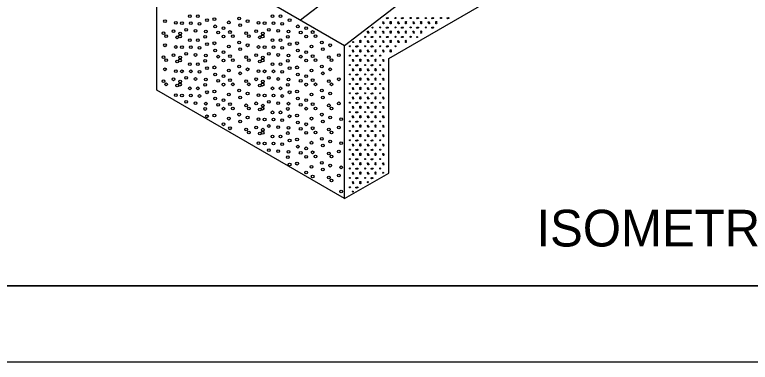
# Model space of a CAD drawing. Extents: x 1000 to 1036.3, y 1000 to 1022.
# Drawn here: x 1013.845 to 1018.651, y 1000 to 1002.273 of the extents above; entities that cross this region are included whole.
import ezdxf

# ---------------------------------------------------------------- set-up
doc = ezdxf.new("R2010")
doc.units = 0
for name, color, linetype in [('Level 1', 7, 'Continuous'), ('Level 10', 7, 'Continuous'), ('Level 11', 7, 'Continuous')]:
    doc.layers.add(name, color=color, linetype=linetype)

msp = doc.modelspace()

# ---------------------------------------------------------------- linework, layer by layer
at = {"layer": 'Level 1'}
for p, q in [((1020.1134, 1005.2367), (1015.9998, 1002.07)), ((1016.2884, 1001.9867), (1019.607, 1003.9027)), ((1017.0279, 1003.2504), (1015.711, 1002.2367)), ((1014.7728, 1001.7783), (1014.7728, 1002.7783)), ((1015.9998, 1002.07), (1014.7728, 1002.7783)), ((1015.9998, 1001.07), (1015.9998, 1002.07)), ((1016.2884, 1001.2367), (1016.2884, 1001.9867)), ((1015.9998, 1001.07), (1014.7728, 1001.7783)), ((1015.9998, 1001.07), (1016.2884, 1001.2367))]:
    msp.add_line(p, q, dxfattribs=at)
for centre, radius in [((1014.9896, 1002.2633), 0.00903), ((1015.0416, 1002.2633), 0.00903), ((1015.5296, 1002.2633), 0.00903), ((1015.5816, 1002.2633), 0.00903), ((1014.8266, 1002.2299), 0.00903), ((1014.8971, 1002.2188), 0.00903), ((1014.9376, 1002.2169), 0.00903), ((1014.9951, 1002.2169), 0.00903), ((1015.0527, 1002.2132), 0.00903), ((1015.101, 1002.2373), 0.00903), ((1015.1493, 1002.2429), 0.00903), ((1015.244, 1002.2225), 0.00903), ((1015.3109, 1002.2485), 0.00903), ((1015.3183, 1002.2039), 0.00903), ((1015.3666, 1002.2299), 0.00903), ((1015.4371, 1002.2188), 0.00903), ((1015.4776, 1002.2169), 0.00903), ((1015.5351, 1002.2169), 0.00903), ((1015.5927, 1002.2132), 0.00903), ((1015.641, 1002.2373), 0.00903), ((1016.2518, 1002.2233), 0.00339), ((1016.2543, 1002.2164), 0.00339), ((1016.2753, 1002.2493), 0.00339), ((1016.282, 1002.2502), 0.00339), ((1016.3013, 1002.225), 0.00339), ((1016.3013, 1002.2164), 0.00339), ((1016.3324, 1002.251), 0.00339), ((1016.3509, 1002.2233), 0.00339), ((1016.3534, 1002.2164), 0.00339), ((1016.3744, 1002.2493), 0.00339), ((1016.3812, 1002.2502), 0.00339), ((1016.4005, 1002.225), 0.00339), ((1016.4005, 1002.2164), 0.00339), ((1016.4316, 1002.251), 0.00339), ((1016.4501, 1002.2233), 0.00339), ((1016.4526, 1002.2164), 0.00339), ((1016.4736, 1002.2493), 0.00339), ((1016.4803, 1002.2502), 0.00339), ((1016.4997, 1002.225), 0.00339), ((1016.4997, 1002.2164), 0.00339), ((1016.5308, 1002.251), 0.00339), ((1016.5493, 1002.2233), 0.00339), ((1016.5518, 1002.2164), 0.00339), ((1016.5728, 1002.2493), 0.00339), ((1016.5795, 1002.2502), 0.00339), ((1016.5988, 1002.225), 0.00339), ((1016.5988, 1002.2164), 0.00339), ((1016.6299, 1002.251), 0.00339), ((1016.6719, 1002.2493), 0.00339), ((1016.6787, 1002.2502), 0.00339), ((1014.8823, 1002.1649), 0.00903), ((1014.9654, 1002.1742), 0.00903), ((1015.0267, 1002.1668), 0.00903), ((1015.0936, 1002.163), 0.00903), ((1015.1548, 1002.1964), 0.00903), ((1015.2087, 1002.1853), 0.00903), ((1015.2514, 1002.1593), 0.00903), ((1015.4223, 1002.1649), 0.00903), ((1015.5054, 1002.1742), 0.00903), ((1015.5667, 1002.1668), 0.00903), ((1015.6336, 1002.163), 0.00903), ((1015.6948, 1002.1964), 0.00903), ((1015.7487, 1002.1853), 0.00903), ((1015.7914, 1002.1593), 0.00903), ((1016.1526, 1002.1618), 0.00339), ((1016.1828, 1002.1887), 0.00339), ((1016.2022, 1002.1635), 0.00339), ((1016.2333, 1002.1895), 0.00339), ((1016.2518, 1002.1618), 0.00339), ((1016.2753, 1002.1878), 0.00339), ((1016.282, 1002.1887), 0.00339), ((1016.3013, 1002.1635), 0.00339), ((1016.3324, 1002.1895), 0.00339), ((1016.3509, 1002.1618), 0.00339), ((1016.3744, 1002.1878), 0.00339), ((1016.3812, 1002.1887), 0.00339), ((1016.4005, 1002.1635), 0.00339), ((1016.4316, 1002.1895), 0.00339), ((1016.4501, 1002.1618), 0.00339), ((1016.4736, 1002.1878), 0.00339), ((1016.4803, 1002.1887), 0.00339), ((1016.4997, 1002.1635), 0.00339), ((1016.5308, 1002.1895), 0.00339), ((1016.5728, 1002.1878), 0.00339), ((1016.5795, 1002.1887), 0.00339), ((1014.8173, 1002.1519), 0.00903), ((1014.834, 1002.132), 0.00903), ((1014.9065, 1002.1246), 0.00903), ((1014.9246, 1002.1302), 0.00903), ((1014.9264, 1002.15), 0.00903), ((1015.0898, 1002.1283), 0.00903), ((1015.1734, 1002.1556), 0.00903), ((1015.2087, 1002.1302), 0.00903), ((1015.27, 1002.132), 0.00903), ((1015.3573, 1002.1519), 0.00903), ((1015.374, 1002.132), 0.00903), ((1015.4465, 1002.1246), 0.00903), ((1015.4646, 1002.1302), 0.00903), ((1015.4664, 1002.15), 0.00903), ((1015.6298, 1002.1283), 0.00903), ((1015.7134, 1002.1556), 0.00903), ((1015.7487, 1002.1302), 0.00903), ((1015.81, 1002.132), 0.00903), ((1016.1341, 1002.128), 0.00339), ((1016.1551, 1002.1549), 0.00339), ((1016.1761, 1002.1263), 0.00339), ((1016.1828, 1002.1272), 0.00339), ((1016.2022, 1002.1549), 0.00339), ((1016.2333, 1002.128), 0.00339), ((1016.2543, 1002.1549), 0.00339), ((1016.2753, 1002.1263), 0.00339), ((1016.282, 1002.1272), 0.00339), ((1016.3013, 1002.1549), 0.00339), ((1016.3324, 1002.128), 0.00339), ((1016.3534, 1002.1549), 0.00339), ((1016.3744, 1002.1263), 0.00339), ((1016.3812, 1002.1272), 0.00339), ((1016.4005, 1002.1549), 0.00339), ((1016.4316, 1002.128), 0.00339), ((1016.4526, 1002.1549), 0.00339), ((1016.4736, 1002.1263), 0.00339), ((1016.4997, 1002.1549), 0.00339), ((1014.8266, 1002.0726), 0.00903), ((1014.8971, 1002.0614), 0.00903), ((1014.9896, 1002.106), 0.00903), ((1015.0416, 1002.106), 0.00903), ((1015.101, 1002.08), 0.00903), ((1015.1493, 1002.0856), 0.00903), ((1015.244, 1002.0652), 0.00903), ((1015.3109, 1002.0912), 0.00903), ((1015.3666, 1002.0726), 0.00903), ((1015.4371, 1002.0614), 0.00903), ((1015.5296, 1002.106), 0.00903), ((1015.5816, 1002.106), 0.00903), ((1015.641, 1002.08), 0.00903), ((1015.6893, 1002.0856), 0.00903), ((1015.784, 1002.0652), 0.00903), ((1015.8509, 1002.0912), 0.00903), ((1015.9066, 1002.0726), 0.00903), ((1016.0349, 1002.0665), 0.00339), ((1016.0559, 1002.0934), 0.00339), ((1016.0837, 1002.0657), 0.00339), ((1016.103, 1002.102), 0.00339), ((1016.103, 1002.0934), 0.00339), ((1016.1341, 1002.0665), 0.00339), ((1016.1526, 1002.1003), 0.00339), ((1016.1551, 1002.0934), 0.00339), ((1016.1828, 1002.0657), 0.00339), ((1016.2022, 1002.102), 0.00339), ((1016.2022, 1002.0934), 0.00339), ((1016.2333, 1002.0665), 0.00339), ((1016.2518, 1002.1003), 0.00339), ((1016.2543, 1002.0934), 0.00339), ((1016.282, 1002.0657), 0.00339), ((1016.3013, 1002.102), 0.00339), ((1016.3013, 1002.0934), 0.00339), ((1016.3324, 1002.0665), 0.00339), ((1016.3509, 1002.1003), 0.00339), ((1016.3534, 1002.0934), 0.00339), ((1016.4005, 1002.102), 0.00339), ((1016.4005, 1002.0934), 0.00339), ((1014.9376, 1002.0596), 0.00903), ((1014.9654, 1002.0168), 0.00903), ((1014.9951, 1002.0596), 0.00903), ((1015.0527, 1002.0558), 0.00903), ((1015.1548, 1002.0391), 0.00903), ((1015.2087, 1002.028), 0.00903), ((1015.3183, 1002.0466), 0.00903), ((1015.4776, 1002.0596), 0.00903), ((1015.5054, 1002.0168), 0.00903), ((1015.5351, 1002.0596), 0.00903), ((1015.5927, 1002.0558), 0.00903), ((1015.6948, 1002.0391), 0.00903), ((1015.7487, 1002.028), 0.00903), ((1015.8583, 1002.0466), 0.00903), ((1016.0534, 1002.0388), 0.00339), ((1016.0559, 1002.0319), 0.00339), ((1016.0769, 1002.0648), 0.00339), ((1016.103, 1002.0405), 0.00339), ((1016.103, 1002.0319), 0.00339), ((1016.1526, 1002.0388), 0.00339), ((1016.1551, 1002.0319), 0.00339), ((1016.1761, 1002.0648), 0.00339), ((1016.2022, 1002.0405), 0.00339), ((1016.2022, 1002.0319), 0.00339), ((1016.2518, 1002.0388), 0.00339), ((1016.2543, 1002.0319), 0.00339), ((1016.2753, 1002.0648), 0.00339), ((1016.3013, 1002.0405), 0.00339), ((1016.3013, 1002.0319), 0.00339), ((1014.8173, 1001.9946), 0.00903), ((1014.834, 1001.9747), 0.00903), ((1014.8823, 1002.0076), 0.00903), ((1014.9065, 1001.9673), 0.00903), ((1014.9246, 1001.9728), 0.00903), ((1014.9264, 1001.9927), 0.00903), ((1015.0267, 1002.0094), 0.00903), ((1015.0898, 1001.9709), 0.00903), ((1015.0936, 1002.0057), 0.00903), ((1015.1734, 1001.9983), 0.00903), ((1015.2087, 1001.9728), 0.00903), ((1015.2514, 1002.002), 0.00903), ((1015.27, 1001.9747), 0.00903), ((1015.3573, 1001.9946), 0.00903), ((1015.374, 1001.9747), 0.00903), ((1015.4223, 1002.0076), 0.00903), ((1015.4465, 1001.9673), 0.00903), ((1015.4646, 1001.9728), 0.00903), ((1015.4664, 1001.9927), 0.00903), ((1015.5667, 1002.0094), 0.00903), ((1015.6298, 1001.9709), 0.00903), ((1015.6336, 1002.0057), 0.00903), ((1015.7134, 1001.9983), 0.00903), ((1015.7487, 1001.9728), 0.00903), ((1015.7914, 1002.002), 0.00903), ((1015.81, 1001.9747), 0.00903), ((1015.8973, 1001.9946), 0.00903), ((1015.914, 1001.9747), 0.00903), ((1015.9623, 1002.0076), 0.00903), ((1016.0349, 1002.005), 0.00339), ((1016.0534, 1001.9773), 0.00339), ((1016.0559, 1001.9704), 0.00339), ((1016.0769, 1002.0033), 0.00339), ((1016.0837, 1002.0042), 0.00339), ((1016.103, 1001.979), 0.00339), ((1016.103, 1001.9704), 0.00339), ((1016.1341, 1002.005), 0.00339), ((1016.1526, 1001.9773), 0.00339), ((1016.1551, 1001.9704), 0.00339), ((1016.1761, 1002.0033), 0.00339), ((1016.1828, 1002.0042), 0.00339), ((1016.2022, 1001.979), 0.00339), ((1016.2022, 1001.9704), 0.00339), ((1016.2333, 1002.005), 0.00339), ((1016.2518, 1001.9773), 0.00339), ((1016.2543, 1001.9704), 0.00339), ((1014.9896, 1001.9487), 0.00903), ((1015.0416, 1001.9487), 0.00903), ((1015.101, 1001.9227), 0.00903), ((1015.1493, 1001.9283), 0.00903), ((1015.3109, 1001.9338), 0.00903), ((1015.5296, 1001.9487), 0.00903), ((1015.5816, 1001.9487), 0.00903), ((1015.641, 1001.9227), 0.00903), ((1015.6893, 1001.9283), 0.00903), ((1015.8509, 1001.9338), 0.00903), ((1016.0349, 1001.9435), 0.00339), ((1016.0769, 1001.9418), 0.00339), ((1016.0837, 1001.9427), 0.00339), ((1016.1341, 1001.9435), 0.00339), ((1016.1761, 1001.9418), 0.00339), ((1016.1828, 1001.9427), 0.00339), ((1016.2333, 1001.9435), 0.00339), ((1014.8266, 1001.9153), 0.00903), ((1014.8971, 1001.9041), 0.00903), ((1014.9376, 1001.9023), 0.00903), ((1014.9951, 1001.9023), 0.00903), ((1015.0527, 1001.8985), 0.00903), ((1015.1548, 1001.8818), 0.00903), ((1015.2087, 1001.8707), 0.00903), ((1015.244, 1001.9078), 0.00903), ((1015.3183, 1001.8893), 0.00903), ((1015.3666, 1001.9153), 0.00903), ((1015.4371, 1001.9041), 0.00903), ((1015.4776, 1001.9023), 0.00903), ((1015.5351, 1001.9023), 0.00903), ((1015.5927, 1001.8985), 0.00903), ((1015.6948, 1001.8818), 0.00903), ((1015.7487, 1001.8707), 0.00903), ((1015.784, 1001.9078), 0.00903), ((1015.8583, 1001.8893), 0.00903), ((1015.9066, 1001.9153), 0.00903), ((1016.0349, 1001.882), 0.00339), ((1016.0534, 1001.9158), 0.00339), ((1016.0559, 1001.9089), 0.00339), ((1016.0769, 1001.8803), 0.00339), ((1016.0837, 1001.8812), 0.00339), ((1016.103, 1001.9175), 0.00339), ((1016.103, 1001.9089), 0.00339), ((1016.1341, 1001.882), 0.00339), ((1016.1526, 1001.9158), 0.00339), ((1016.1551, 1001.9089), 0.00339), ((1016.1761, 1001.8803), 0.00339), ((1016.1828, 1001.8812), 0.00339), ((1016.2022, 1001.9175), 0.00339), ((1016.2022, 1001.9089), 0.00339), ((1016.2333, 1001.882), 0.00339), ((1016.2518, 1001.9158), 0.00339), ((1016.2543, 1001.9089), 0.00339), ((1014.8173, 1001.8373), 0.00903), ((1014.8823, 1001.8503), 0.00903), ((1014.9264, 1001.8353), 0.00903), ((1014.9654, 1001.8595), 0.00903), ((1015.0267, 1001.8521), 0.00903), ((1015.0936, 1001.8483), 0.00903), ((1015.1734, 1001.8409), 0.00903), ((1015.2514, 1001.8447), 0.00903), ((1015.3573, 1001.8373), 0.00903), ((1015.4223, 1001.8503), 0.00903), ((1015.4664, 1001.8353), 0.00903), ((1015.5054, 1001.8595), 0.00903), ((1015.5667, 1001.8521), 0.00903), ((1015.6336, 1001.8483), 0.00903), ((1015.7134, 1001.8409), 0.00903), ((1015.7914, 1001.8447), 0.00903), ((1015.8973, 1001.8373), 0.00903), ((1015.9623, 1001.8503), 0.00903), ((1016.0534, 1001.8543), 0.00339), ((1016.0559, 1001.8474), 0.00339), ((1016.103, 1001.856), 0.00339), ((1016.103, 1001.8474), 0.00339), ((1016.1526, 1001.8543), 0.00339), ((1016.1551, 1001.8474), 0.00339), ((1016.2022, 1001.856), 0.00339), ((1016.2022, 1001.8474), 0.00339), ((1016.2518, 1001.8543), 0.00339), ((1016.2543, 1001.8474), 0.00339), ((1014.834, 1001.8173), 0.00903), ((1014.9065, 1001.8099), 0.00903), ((1014.9246, 1001.8155), 0.00903), ((1014.9896, 1001.7913), 0.00903), ((1015.0416, 1001.7913), 0.00903), ((1015.0898, 1001.8136), 0.00903), ((1015.2087, 1001.8155), 0.00903), ((1015.27, 1001.8173), 0.00903), ((1015.3109, 1001.7765), 0.00903), ((1015.374, 1001.8173), 0.00903), ((1015.4465, 1001.8099), 0.00903), ((1015.4646, 1001.8155), 0.00903), ((1015.5296, 1001.7913), 0.00903), ((1015.5816, 1001.7913), 0.00903), ((1015.6298, 1001.8136), 0.00903), ((1015.7487, 1001.8155), 0.00903), ((1015.81, 1001.8173), 0.00903), ((1015.8509, 1001.7765), 0.00903), ((1015.914, 1001.8173), 0.00903), ((1016.0349, 1001.8205), 0.00339), ((1016.0534, 1001.7928), 0.00339), ((1016.0559, 1001.7859), 0.00339), ((1016.0769, 1001.8188), 0.00339), ((1016.0837, 1001.8197), 0.00339), ((1016.103, 1001.7945), 0.00339), ((1016.103, 1001.7859), 0.00339), ((1016.1341, 1001.8205), 0.00339), ((1016.1526, 1001.7928), 0.00339), ((1016.1551, 1001.7859), 0.00339), ((1016.1761, 1001.8188), 0.00339), ((1016.1828, 1001.8197), 0.00339), ((1016.2022, 1001.7945), 0.00339), ((1016.2022, 1001.7859), 0.00339), ((1016.2333, 1001.8205), 0.00339), ((1016.2518, 1001.7928), 0.00339), ((1016.2543, 1001.7859), 0.00339), ((1014.8971, 1001.7468), 0.00903), ((1014.9376, 1001.7449), 0.00903), ((1014.9951, 1001.7449), 0.00903), ((1015.0527, 1001.7412), 0.00903), ((1015.101, 1001.7653), 0.00903), ((1015.1493, 1001.7709), 0.00903), ((1015.1548, 1001.7244), 0.00903), ((1015.244, 1001.7505), 0.00903), ((1015.3183, 1001.7319), 0.00903), ((1015.3666, 1001.7579), 0.00903), ((1015.4371, 1001.7468), 0.00903), ((1015.4776, 1001.7449), 0.00903), ((1015.5351, 1001.7449), 0.00903), ((1015.5927, 1001.7412), 0.00903), ((1015.641, 1001.7653), 0.00903), ((1015.6893, 1001.7709), 0.00903), ((1015.6948, 1001.7244), 0.00903), ((1015.784, 1001.7505), 0.00903), ((1015.8583, 1001.7319), 0.00903), ((1015.9066, 1001.7579), 0.00903), ((1016.0349, 1001.759), 0.00339), ((1016.0534, 1001.7313), 0.00339), ((1016.0769, 1001.7573), 0.00339), ((1016.0837, 1001.7582), 0.00339), ((1016.103, 1001.733), 0.00339), ((1016.1341, 1001.759), 0.00339), ((1016.1526, 1001.7313), 0.00339), ((1016.1761, 1001.7573), 0.00339), ((1016.1828, 1001.7582), 0.00339), ((1016.2022, 1001.733), 0.00339), ((1016.2333, 1001.759), 0.00339), ((1016.2518, 1001.7313), 0.00339), ((1014.9654, 1001.7022), 0.00903), ((1015.0267, 1001.6948), 0.00903), ((1015.0936, 1001.691), 0.00903), ((1015.1734, 1001.6836), 0.00903), ((1015.2087, 1001.7133), 0.00903), ((1015.2514, 1001.6873), 0.00903), ((1015.3573, 1001.6799), 0.00903), ((1015.4223, 1001.6929), 0.00903), ((1015.4664, 1001.678), 0.00903), ((1015.5054, 1001.7022), 0.00903), ((1015.5667, 1001.6948), 0.00903), ((1015.6336, 1001.691), 0.00903), ((1015.7134, 1001.6836), 0.00903), ((1015.7487, 1001.7133), 0.00903), ((1015.7914, 1001.6873), 0.00903), ((1015.8973, 1001.6799), 0.00903), ((1015.9623, 1001.6929), 0.00903), ((1016.0349, 1001.6975), 0.00339), ((1016.0559, 1001.7244), 0.00339), ((1016.0769, 1001.6958), 0.00339), ((1016.0837, 1001.6967), 0.00339), ((1016.103, 1001.7244), 0.00339), ((1016.1341, 1001.6975), 0.00339), ((1016.1551, 1001.7244), 0.00339), ((1016.1761, 1001.6958), 0.00339), ((1016.1828, 1001.6967), 0.00339), ((1016.2022, 1001.7244), 0.00339), ((1016.2333, 1001.6975), 0.00339), ((1016.2543, 1001.7244), 0.00339), ((1015.0898, 1001.6563), 0.00903), ((1015.2087, 1001.6582), 0.00903), ((1015.27, 1001.66), 0.00903), ((1015.374, 1001.66), 0.00903), ((1015.4465, 1001.6526), 0.00903), ((1015.4646, 1001.6582), 0.00903), ((1015.5296, 1001.634), 0.00903), ((1015.5816, 1001.634), 0.00903), ((1015.6298, 1001.6563), 0.00903), ((1015.7487, 1001.6582), 0.00903), ((1015.81, 1001.66), 0.00903), ((1015.914, 1001.66), 0.00903), ((1016.0349, 1001.636), 0.00339), ((1016.0534, 1001.6698), 0.00339), ((1016.0559, 1001.6629), 0.00339), ((1016.0769, 1001.6343), 0.00339), ((1016.0837, 1001.6352), 0.00339), ((1016.103, 1001.6715), 0.00339), ((1016.103, 1001.6629), 0.00339), ((1016.1341, 1001.636), 0.00339), ((1016.1526, 1001.6698), 0.00339), ((1016.1551, 1001.6629), 0.00339), ((1016.1761, 1001.6343), 0.00339), ((1016.1828, 1001.6352), 0.00339), ((1016.2022, 1001.6715), 0.00339), ((1016.2022, 1001.6629), 0.00339), ((1016.2333, 1001.636), 0.00339), ((1016.2518, 1001.6698), 0.00339), ((1016.2543, 1001.6629), 0.00339), ((1015.101, 1001.608), 0.00903), ((1015.1493, 1001.6136), 0.00903), ((1015.244, 1001.5932), 0.00903), ((1015.3109, 1001.6192), 0.00903), ((1015.3666, 1001.6006), 0.00903), ((1015.4371, 1001.5894), 0.00903), ((1015.4776, 1001.5876), 0.00903), ((1015.5351, 1001.5876), 0.00903), ((1015.5927, 1001.5838), 0.00903), ((1015.641, 1001.608), 0.00903), ((1015.6893, 1001.6136), 0.00903), ((1015.784, 1001.5932), 0.00903), ((1015.8509, 1001.6192), 0.00903), ((1015.9066, 1001.6006), 0.00903), ((1015.9771, 1001.5894), 0.00903), ((1016.0534, 1001.6083), 0.00339), ((1016.0559, 1001.6014), 0.00339), ((1016.103, 1001.61), 0.00339), ((1016.103, 1001.6014), 0.00339), ((1016.1526, 1001.6083), 0.00339), ((1016.1551, 1001.6014), 0.00339), ((1016.2022, 1001.61), 0.00339), ((1016.2022, 1001.6014), 0.00339), ((1016.2518, 1001.6083), 0.00339), ((1016.2543, 1001.6014), 0.00339), ((1015.2087, 1001.556), 0.00903), ((1015.3183, 1001.5746), 0.00903), ((1015.4223, 1001.5356), 0.00903), ((1015.5054, 1001.5448), 0.00903), ((1015.5667, 1001.5374), 0.00903), ((1015.6336, 1001.5337), 0.00903), ((1015.6948, 1001.5671), 0.00903), ((1015.7487, 1001.556), 0.00903), ((1015.8583, 1001.5746), 0.00903), ((1015.9623, 1001.5356), 0.00903), ((1016.0349, 1001.5745), 0.00339), ((1016.0534, 1001.5468), 0.00339), ((1016.0559, 1001.5399), 0.00339), ((1016.0769, 1001.5728), 0.00339), ((1016.0837, 1001.5737), 0.00339), ((1016.103, 1001.5485), 0.00339), ((1016.103, 1001.5399), 0.00339), ((1016.1341, 1001.5745), 0.00339), ((1016.1526, 1001.5468), 0.00339), ((1016.1551, 1001.5399), 0.00339), ((1016.1761, 1001.5728), 0.00339), ((1016.1828, 1001.5737), 0.00339), ((1016.2022, 1001.5485), 0.00339), ((1016.2022, 1001.5399), 0.00339), ((1016.2333, 1001.5745), 0.00339), ((1016.2518, 1001.5468), 0.00339), ((1016.2543, 1001.5399), 0.00339), ((1015.2514, 1001.53), 0.00903), ((1015.3573, 1001.5226), 0.00903), ((1015.374, 1001.5027), 0.00903), ((1015.4465, 1001.4953), 0.00903), ((1015.4646, 1001.5008), 0.00903), ((1015.4664, 1001.5207), 0.00903), ((1015.6298, 1001.4989), 0.00903), ((1015.7134, 1001.5263), 0.00903), ((1015.7487, 1001.5008), 0.00903), ((1015.7914, 1001.53), 0.00903), ((1015.81, 1001.5027), 0.00903), ((1015.8973, 1001.5226), 0.00903), ((1015.914, 1001.5027), 0.00903), ((1016.0349, 1001.513), 0.00339), ((1016.0769, 1001.5113), 0.00339), ((1016.0837, 1001.5122), 0.00339), ((1016.1341, 1001.513), 0.00339), ((1016.1761, 1001.5113), 0.00339), ((1016.1828, 1001.5122), 0.00339), ((1016.2333, 1001.513), 0.00339), ((1015.5296, 1001.4767), 0.00903), ((1015.5816, 1001.4767), 0.00903), ((1015.641, 1001.4507), 0.00903), ((1015.6893, 1001.4563), 0.00903), ((1015.784, 1001.4358), 0.00903), ((1015.8509, 1001.4618), 0.00903), ((1015.9066, 1001.4433), 0.00903), ((1016.0349, 1001.4515), 0.00339), ((1016.0534, 1001.4853), 0.00339), ((1016.0559, 1001.4784), 0.00339), ((1016.0769, 1001.4498), 0.00339), ((1016.0837, 1001.4507), 0.00339), ((1016.103, 1001.487), 0.00339), ((1016.103, 1001.4784), 0.00339), ((1016.1341, 1001.4515), 0.00339), ((1016.1526, 1001.4853), 0.00339), ((1016.1551, 1001.4784), 0.00339), ((1016.1761, 1001.4498), 0.00339), ((1016.1828, 1001.4507), 0.00339), ((1016.2022, 1001.487), 0.00339), ((1016.2022, 1001.4784), 0.00339), ((1016.2333, 1001.4515), 0.00339), ((1016.2518, 1001.4853), 0.00339), ((1016.2543, 1001.4784), 0.00339), ((1015.4371, 1001.4321), 0.00903), ((1015.4776, 1001.4303), 0.00903), ((1015.5054, 1001.3875), 0.00903), ((1015.5351, 1001.4303), 0.00903), ((1015.5927, 1001.4265), 0.00903), ((1015.6948, 1001.4098), 0.00903), ((1015.7487, 1001.3987), 0.00903), ((1015.8583, 1001.4173), 0.00903), ((1015.9771, 1001.4321), 0.00903), ((1016.0534, 1001.4238), 0.00339), ((1016.0559, 1001.4169), 0.00339), ((1016.103, 1001.4255), 0.00339), ((1016.103, 1001.4169), 0.00339), ((1016.1526, 1001.4238), 0.00339), ((1016.1551, 1001.4169), 0.00339), ((1016.2022, 1001.4255), 0.00339), ((1016.2022, 1001.4169), 0.00339), ((1016.2518, 1001.4238), 0.00339), ((1016.2543, 1001.4169), 0.00339), ((1015.5667, 1001.3801), 0.00903), ((1015.6298, 1001.3416), 0.00903), ((1015.6336, 1001.3763), 0.00903), ((1015.7134, 1001.3689), 0.00903), ((1015.7487, 1001.3435), 0.00903), ((1015.7914, 1001.3727), 0.00903), ((1015.81, 1001.3453), 0.00903), ((1015.8973, 1001.3653), 0.00903), ((1015.914, 1001.3453), 0.00903), ((1015.9623, 1001.3783), 0.00903), ((1016.0349, 1001.39), 0.00339), ((1016.0534, 1001.3623), 0.00339), ((1016.0559, 1001.3554), 0.00339), ((1016.0769, 1001.3883), 0.00339), ((1016.0837, 1001.3892), 0.00339), ((1016.103, 1001.364), 0.00339), ((1016.103, 1001.3554), 0.00339), ((1016.1341, 1001.39), 0.00339), ((1016.1526, 1001.3623), 0.00339), ((1016.1551, 1001.3554), 0.00339), ((1016.1761, 1001.3883), 0.00339), ((1016.1828, 1001.3892), 0.00339), ((1016.2022, 1001.364), 0.00339), ((1016.2022, 1001.3554), 0.00339), ((1016.2333, 1001.39), 0.00339), ((1016.2518, 1001.3623), 0.00339), ((1016.2543, 1001.3554), 0.00339), ((1015.641, 1001.2933), 0.00903), ((1015.6893, 1001.2989), 0.00903), ((1015.8509, 1001.3045), 0.00903), ((1016.0349, 1001.3285), 0.00339), ((1016.0534, 1001.3008), 0.00339), ((1016.0769, 1001.3268), 0.00339), ((1016.0837, 1001.3277), 0.00339), ((1016.103, 1001.3025), 0.00339), ((1016.1341, 1001.3285), 0.00339), ((1016.1526, 1001.3008), 0.00339), ((1016.1761, 1001.3268), 0.00339), ((1016.1828, 1001.3277), 0.00339), ((1016.2022, 1001.3025), 0.00339), ((1016.2333, 1001.3285), 0.00339), ((1016.2518, 1001.3008), 0.00339), ((1015.784, 1001.2785), 0.00903), ((1015.8583, 1001.2599), 0.00903), ((1015.9066, 1001.2859), 0.00903), ((1015.9771, 1001.2748), 0.00903), ((1016.0349, 1001.267), 0.00339), ((1016.0559, 1001.2939), 0.00339), ((1016.0769, 1001.2653), 0.00339), ((1016.0837, 1001.2662), 0.00339), ((1016.103, 1001.2939), 0.00339), ((1016.1341, 1001.267), 0.00339), ((1016.1551, 1001.2939), 0.00339), ((1016.1761, 1001.2653), 0.00339), ((1016.1828, 1001.2662), 0.00339), ((1016.2022, 1001.2939), 0.00339), ((1016.2333, 1001.267), 0.00339), ((1016.2543, 1001.2939), 0.00339), ((1015.7487, 1001.2413), 0.00903), ((1015.7914, 1001.2153), 0.00903), ((1015.8973, 1001.2079), 0.00903), ((1015.9623, 1001.2209), 0.00903), ((1016.0349, 1001.2055), 0.00339), ((1016.0534, 1001.2393), 0.00339), ((1016.0559, 1001.2324), 0.00339), ((1016.0769, 1001.2038), 0.00339), ((1016.0837, 1001.2047), 0.00339), ((1016.103, 1001.241), 0.00339), ((1016.103, 1001.2324), 0.00339), ((1016.1341, 1001.2055), 0.00339), ((1016.1526, 1001.2393), 0.00339), ((1016.1551, 1001.2324), 0.00339), ((1016.1761, 1001.2038), 0.00339), ((1016.1828, 1001.2047), 0.00339), ((1016.2022, 1001.241), 0.00339), ((1016.2022, 1001.2324), 0.00339), ((1016.2518, 1001.2393), 0.00339), ((1015.914, 1001.188), 0.00903), ((1016.0534, 1001.1778), 0.00339), ((1016.0559, 1001.1709), 0.00339), ((1016.103, 1001.1795), 0.00339), ((1016.103, 1001.1709), 0.00339), ((1016.1526, 1001.1778), 0.00339), ((1015.9771, 1001.1174), 0.00903), ((1016.0349, 1001.144), 0.00339), ((1016.0534, 1001.1163), 0.00339), ((1016.0769, 1001.1423), 0.00339), ((1016.0837, 1001.1432), 0.00339)]:
    msp.add_circle(centre, radius, dxfattribs=at)
at = {"layer": 'Level 10'}
for p, q in [((1035.5, 1000.5), (1007, 1000.5)), ((1036, 1000), (1000, 1000))]:
    msp.add_line(p, q, dxfattribs=at)
at = {"layer": 'Level 11'}
msp.add_lwpolyline([(1007, 1000.5), (1035.5, 1000.5), (1035.5, 1021.5), (1007, 1021.5)], close=True, dxfattribs=at)

# ---------------------------------------------------------------- texts
at = {"layer": 'Level 1'}
msp.add_text('ISOMETRIC VIEW', height=0.24, dxfattribs=at).set_placement((1017.2532, 1000.7572))

doc.saveas('drawing.dxf')
